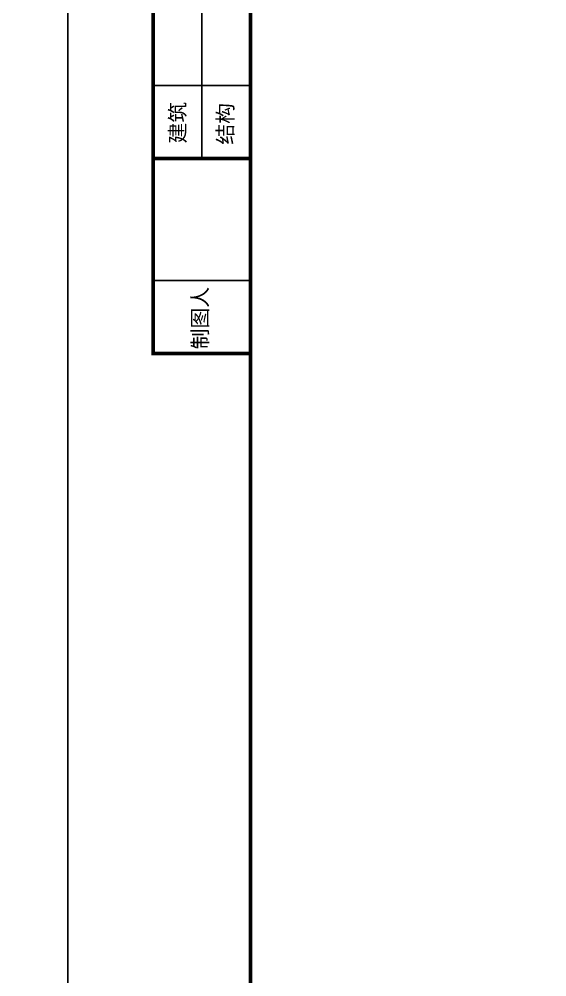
# Model space of a CAD drawing. Header units: millimetres. Extents: x 346472 to 732256, y -34068 to -15883.
# Drawn here: x 526157 to 529910, y -29231 to -22426 of the extents above; entities that cross this region are included whole.
import ezdxf

# ---------------------------------------------------------------- set-up
doc = ezdxf.new("R2010")
doc.units = ezdxf.units.MM
doc.header["$LTSCALE"] = 7
doc.layers.add('图框', color=9, linetype='Continuous')
doc.styles.add('图签-黑体', font='')
doc.styles.get('图签-黑体').set_extended_font_data('SimHei')

msp = doc.modelspace()

# ---------------------------------------------------------------- linework, layer by layer
at = {"layer": '图框', "color": 251}
for p, q in [((527455.7, -23416.8), (527455.7, -16489.1)), ((527109.3, -22897.3), (527802.1, -22897.3)), ((527109.3, -24282.8), (527802.1, -24282.8))]:
    msp.add_line(p, q, dxfattribs=at)
for points in [[(500784, -34068.2), (526503.1, -34068.2), (526503.1, -15882.9), (500784, -15882.9)], [(526503.1, -34068.2), (552222.3, -34068.2), (552222.3, -15882.9), (526503.1, -15882.9)]]:
    msp.add_lwpolyline(points, close=True, dxfattribs=at)
at = {"layer": '图框', "color": 251, "const_width": 26}
for points in [[(527109.3, -24815.4), (527109.3, -16476.1)], [(527109.3, -23416.8), (527802.1, -23416.8)], [(527109.3, -24802.4), (527802.1, -24802.4)]]:
    msp.add_lwpolyline(points, dxfattribs=at)
msp.add_lwpolyline([(527802.1, -16489.1), (551616.1, -16489.1), (551616.1, -33462), (527802.1, -33462)], close=True, dxfattribs=at)

# ---------------------------------------------------------------- texts
at = {"layer": '图框', "color": 251, "style": '图签-黑体'}
for s, p in [('建筑', (527338.3, -23309.4)), ('结构', (527677, -23317.4)), ('制图人', (527497.3, -24771.5))]:
    msp.add_text(s, height=108.25, rotation=90, dxfattribs=at).set_placement(p)

doc.saveas('drawing.dxf')
